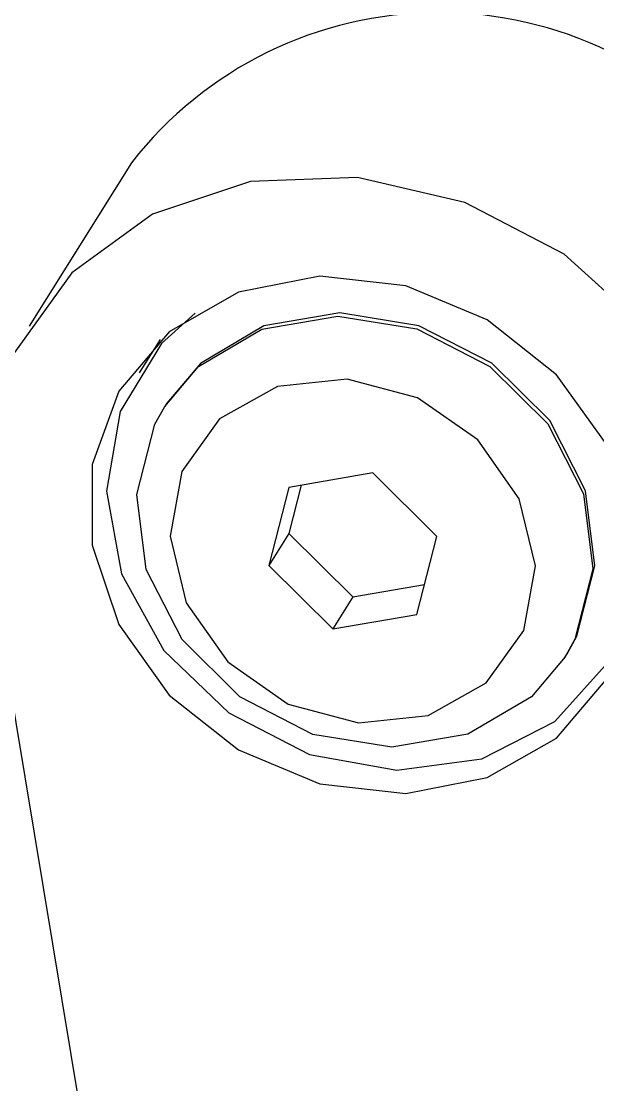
# Model space of a CAD drawing. Header units: millimetres. Extents: x -294 to 2792, y 5 to 1659.
# Drawn here: x 716.651 to 718.116, y 558.324 to 561.027 of the extents above; entities that cross this region are included whole.
import ezdxf

# ---------------------------------------------------------------- set-up
doc = ezdxf.new("R2010")
doc.units = ezdxf.units.MM
doc.layers.get('0').update_dxf_attribs({"lineweight": 18})

msp = doc.modelspace()

# ---------------------------------------------------------------- linework, layer by layer
at = {"color": 7, "linetype": 'Continuous', "lineweight": 25}
for p, q in [((716.9315, 560.6673), (716.6715, 560.2518)), ((717.0042, 560.218), (716.9513, 560.1334)), ((717.0208, 560.056), (717.0157, 560.0478)), ((717.5447, 559.8789), (717.3309, 559.8421)), ((717.7075, 559.7175), (717.5447, 559.8789)), ((717.3309, 559.8421), (717.28, 559.6438)), ((717.3623, 559.8475), (717.3309, 559.7253)), ((717.3309, 559.7253), (717.28, 559.6438)), ((717.3309, 559.7253), (717.4938, 559.5639)), ((717.6566, 559.5193), (717.7075, 559.7175)), ((716.5641, 559.6856), (716.8364, 558.043)), ((717.28, 559.6438), (717.4428, 559.4824)), ((717.4938, 559.5639), (717.6761, 559.5953)), ((717.4938, 559.5639), (717.4428, 559.4824)), ((717.4428, 559.4824), (717.6566, 559.5193)), ((718.033, 559.4113), (718.0381, 559.4195))]:
    msp.add_line(p, q, dxfattribs=at)
for points in [[(718.3062, 560.1609), (718.2409, 560.2449), (718.0304, 560.4345), (717.7784, 560.5664), (717.5054, 560.6298), (717.2336, 560.6196), (716.9849, 560.5366), (716.7795, 560.3876), (716.634, 560.1847), (716.5602, 559.9442), (716.5641, 559.6856)], [(717.4103, 560.3785), (717.2032, 560.3383), (717.0269, 560.2378), (716.8989, 560.0868), (716.8316, 559.8999), (716.8316, 559.6956), (716.8989, 559.4939), (717.0269, 559.3144), (717.2031, 559.1747), (717.4103, 559.0886), (717.6281, 559.0644), (717.8353, 559.1045), (718.0115, 559.205), (718.1395, 559.3561), (718.2069, 559.5429), (718.2069, 559.7472), (718.1396, 559.949), (718.0115, 560.1285), (717.8353, 560.2681), (717.6282, 560.3543), (717.4103, 560.3785)], [(717.0928, 560.2849), (717.0076, 560.2081), (716.9029, 560.0352), (716.8678, 559.8327), (716.9061, 559.6226), (717.0136, 559.4276), (717.1786, 559.2688), (717.3833, 559.1635), (717.6055, 559.1231), (717.8211, 559.1519), (718.0067, 559.2469), (718.1423, 559.3977)], [(717.0157, 560.0478), (717.1013, 560.1489), (717.2626, 560.2443), (717.4555, 560.2775), (717.6567, 560.2447), (717.8419, 560.1497), (717.9888, 560.004), (718.0797, 559.8253), (718.1036, 559.635), (718.0576, 559.4561), (718.033, 559.4113)], [(718.0381, 559.4195), (718.0627, 559.4642), (718.1087, 559.6431), (718.0848, 559.8334), (717.9939, 560.0122), (717.847, 560.1578), (717.6618, 560.2528), (717.4606, 560.2857), (717.2677, 560.2524), (717.1064, 560.1571), (717.0208, 560.056)], [(717.8321, 559.3452), (717.9279, 559.4787), (717.9576, 559.6429), (717.9167, 559.8129), (717.8114, 559.9628), (717.6577, 560.0697), (717.479, 560.1174), (717.3026, 560.0986), (717.1553, 560.0162), (717.0595, 559.8827), (717.0298, 559.7184), (717.0707, 559.5484), (717.1761, 559.3985), (717.3298, 559.2916), (717.5084, 559.2439), (717.6848, 559.2627), (717.8321, 559.3452)], [(718.033, 559.4113), (717.9473, 559.3102), (717.786, 559.2148), (717.5931, 559.1816), (717.392, 559.2144), (717.2067, 559.3094), (717.0598, 559.4551), (716.9689, 559.6338), (716.945, 559.8241), (716.991, 560.003), (717.0157, 560.0478)]]:
    msp.add_lwpolyline(points, dxfattribs=at)
msp.add_arc((717.713, 560.0575), 0.9913, 38.2627, 142.0351, dxfattribs=at)

doc.saveas('drawing.dxf')
